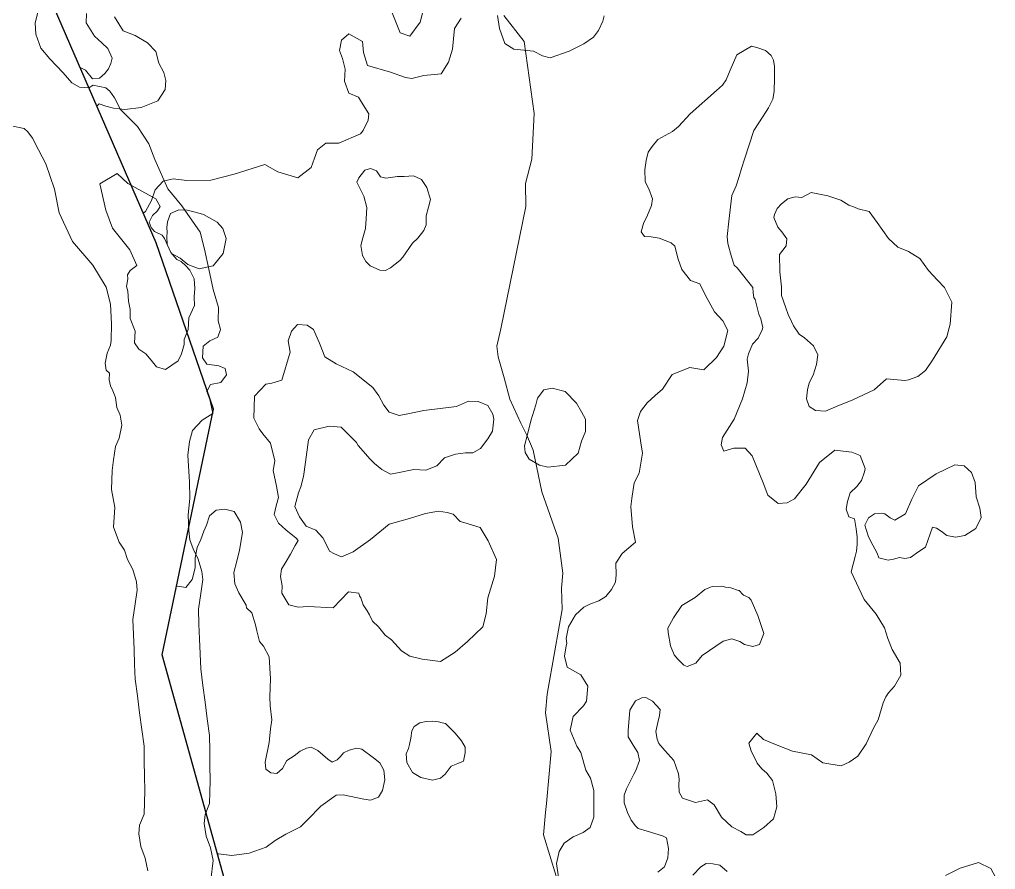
# Model space of a CAD drawing. Header units: metres. Extents: x 4652992 to 4879070, y 2074171 to 2309877.
# Drawn here: x 4653908 to 4654006.3, y 2309067.3 to 2309152.9 of the extents above; entities that cross this region are included whole.
import ezdxf

# ---------------------------------------------------------------- set-up
doc = ezdxf.new("R2010")
doc.units = ezdxf.units.M
doc.header["$MEASUREMENT"] = 0
doc.linetypes.add('DGN Style 3', pattern=[92.779933, 66.271381, -26.508552])
for name, color, linetype, lineweight in [('Level 2', 6, 'Continuous', 0), ('Level 20', 30, 'DGN Style 3', 0), ('Level 40', 1, 'Continuous', 0)]:
    doc.layers.add(name, color=color, linetype=linetype, lineweight=lineweight)
doc.layers.add('Limite', color=38, linetype='Continuous', lineweight=0, plot=False)

msp = doc.modelspace()

# ---------------------------------------------------------------- linework, layer by layer
at = {"layer": 'Level 2'}
for points in [[(4653909.882259, 2309153.733018, 1196.689), (4653909.577145, 2309152.568128, 1196.689), (4653909.634583, 2309151.428029, 1196.689), (4653910.148667, 2309149.99234, 1196.689), (4653911.056854, 2309148.928707, 1196.689), (4653912.407051, 2309147.514116, 1196.689), (4653913.274074, 2309146.520432, 1196.689), (4653914.049512, 2309146.083375, 1196.689), (4653914.982159, 2309146.020248, 1196.689), (4653915.402697, 2309146.266964, 1196.689), (4653916.69515, 2309145.992498, 1196.689), (4653917.08153, 2309145.655898, 1196.689), (4653917.561958, 2309144.998973, 1196.689), (4653918.148412, 2309143.841019, 1196.689), (4653919.865253, 2309142.104714, 1197.189), (4653921.011943, 2309140.38144, 1197.989), (4653921.632396, 2309138.79962, 1198.389), (4653922.930422, 2309135.820083, 1198.489), (4653924.334817, 2309134.128026, 1198.689), (4653926.181475, 2309131.466459, 1198.689), (4653926.621488, 2309129.758335, 1198.689), (4653927.044473, 2309127.75934, 1198.689), (4653927.508366, 2309125.690798, 1198.689), (4653928.044658, 2309123.898958, 1198.689), (4653927.988553, 2309122.555057, 1198.689), (4653928.228993, 2309121.666306, 1198.689), (4653927.970834, 2309120.905977, 1198.689), (4653927.161185, 2309120.523895, 1198.689), (4653926.488746, 2309119.988332, 1198.689), (4653926.420686, 2309118.824639, 1198.689), (4653926.844374, 2309118.18401, 1198.689), (4653928.055369, 2309118.022732, 1198.889), (4653928.691049, 2309117.740983, 1198.889), (4653928.823185, 2309117.116528, 1198.889), (4653928.259203, 2309116.317008, 1198.889), (4653927.220545, 2309116.144856, 1199.089), (4653926.851732, 2309115.413319, 1199.089), (4653927.176411, 2309114.621361, 1199.089), (4653927.46196, 2309113.206883, 1199.189), (4653926.399769, 2309112.535765, 1199.189), (4653925.416787, 2309111.490043, 1199.189), (4653925.127253, 2309110.383945, 1199.189), (4653924.945943, 2309109.01388, 1199.189), (4653925.104968, 2309106.304761, 1199.289), (4653925.157315, 2309104.67325, 1199.289), (4653924.995317, 2309102.9595, 1199.289), (4653925.029066, 2309101.413569, 1199.289), (4653925.144688, 2309100.485635, 1199.289), (4653925.473465, 2309099.562455, 1199.289), (4653925.993293, 2309098.542998, 1199.289), (4653926.356864, 2309097.293868, 1199.289), (4653926.443986, 2309096.478657, 1199.289), (4653926.247154, 2309095.091414, 1199.289), (4653926.006194, 2309093.502061, 1199.289), (4653926.064199, 2309092.001208, 1199.314), (4653926.122205, 2309090.500356, 1199.339), (4653926.180211, 2309088.999503, 1199.364), (4653926.238216, 2309087.49865, 1199.389), (4653926.461016, 2309085.814245, 1199.539), (4653926.683816, 2309084.129841, 1199.689), (4653926.906616, 2309082.445436, 1199.839), (4653927.129415, 2309080.761031, 1199.989), (4653927.151359, 2309079.25743, 1200.289), (4653927.173302, 2309077.75383, 1200.589), (4653927.195246, 2309076.250229, 1200.889), (4653927.167458, 2309075.086429, 1201.189), (4653927.13967, 2309073.922628, 1201.489), (4653926.685115, 2309072.808954, 1201.489), (4653926.598846, 2309071.929636, 1201.489), (4653926.804139, 2309070.646601, 1201.689), (4653927.24373, 2309069.470049, 1201.889), (4653927.494333, 2309068.198552, 1201.889), (4653927.250596, 2309066.248315, 1202.389)], [(4653920.90286, 2309067.14219, 1201.889), (4653920.652257, 2309068.413687, 1201.889), (4653920.212666, 2309069.590239, 1201.689), (4653920.007373, 2309070.873274, 1201.489), (4653920.093642, 2309071.752592, 1201.489), (4653920.548197, 2309072.866266, 1201.489), (4653920.575985, 2309074.030067, 1201.189), (4653920.603773, 2309075.193867, 1200.889), (4653920.581829, 2309076.697468, 1200.589), (4653920.559886, 2309078.201068, 1200.289), (4653920.537942, 2309079.704669, 1199.989), (4653920.315143, 2309081.389074, 1199.839), (4653920.092343, 2309083.073479, 1199.689), (4653919.869543, 2309084.757883, 1199.539), (4653919.646743, 2309086.442288, 1199.389), (4653919.588738, 2309087.943141, 1199.364), (4653919.530732, 2309089.443994, 1199.339), (4653919.472726, 2309090.944846, 1199.314), (4653919.414721, 2309092.445699, 1199.289), (4653919.655681, 2309094.035052, 1199.289), (4653919.852513, 2309095.422295, 1199.289), (4653919.765391, 2309096.237506, 1199.289), (4653919.40182, 2309097.486636, 1199.289), (4653918.881992, 2309098.506093, 1199.289), (4653918.553215, 2309099.429273, 1199.289), (4653918.022847, 2309100.255064, 1199.289), (4653917.470129, 2309101.761681, 1199.289), (4653917.605484, 2309103.747789, 1199.289), (4653917.2627, 2309105.5502, 1199.289), (4653917.3219, 2309107.4532, 1199.189), (4653917.4666, 2309108.5468, 1199.189), (4653917.6746, 2309109.8881, 1199.189), (4653918.0338, 2309110.7369, 1199.189), (4653918.2961, 2309112.0424, 1199.189), (4653918.1154, 2309113.0368, 1199.089), (4653917.7907, 2309113.8288, 1199.089), (4653917.6581, 2309114.8322, 1199.089), (4653917.3908, 2309115.4834, 1198.889), (4653917.1616, 2309115.9868, 1198.889), (4653917.0294, 2309116.6113, 1198.889), (4653917.0616, 2309117.2571, 1198.889), (4653916.7181, 2309117.5882, 1198.689), (4653916.6312, 2309118.2851, 1198.689), (4653916.8319, 2309119.2717, 1198.689), (4653917.1457, 2309120.0783, 1198.689), (4653917.2321, 2309120.5735, 1198.689), (4653917.2681, 2309122.2274, 1198.689), (4653917.1645, 2309124.2156, 1198.689), (4653916.7245, 2309125.9238, 1198.689), (4653915.3691, 2309128.1369, 1198.689), (4653913.3247, 2309130.5298, 1198.489), (4653912.0003, 2309133.408, 1198.389), (4653911.523, 2309135.8092, 1197.989), (4653910.6295, 2309138.3624, 1197.189), (4653909.9038, 2309139.7701, 1196.689), (4653909.3174, 2309140.928, 1196.689), (4653908.837, 2309141.5849, 1196.689), (4653908.4506, 2309141.9215, 1196.689), (4653907.1581, 2309142.196, 1196.689)], [(4653918.9025, 2309136.3654, 1197.4441), (4653917.824408, 2309137.393393, 1197.189001), (4653916.085663, 2309136.345021, 1197.189), (4653916.682005, 2309133.672245, 1197.989), (4653917.344382, 2309131.885128, 1198.389), (4653919.114265, 2309129.675735, 1198.489), (4653919.813943, 2309128.104173, 1198.689), (4653919.130013, 2309127.605603, 1198.689), (4653918.877623, 2309127.176843, 1198.689), (4653918.895713, 2309126.786427, 1198.689), (4653918.772246, 2309126.015131, 1198.689), (4653918.897486, 2309125.518992, 1198.689), (4653918.980027, 2309124.536031, 1198.689), (4653919.126329, 2309123.681942, 1198.689), (4653919.150709, 2309122.776541, 1198.689), (4653919.652067, 2309121.497982, 1198.689), (4653919.584006, 2309120.334289, 1198.689), (4653920.007695, 2309119.69366, 1198.689), (4653920.70019, 2309119.201467, 1198.889), (4653921.246397, 2309118.577895, 1198.889), (4653921.799389, 2309117.91143, 1198.889), (4653922.699891, 2309117.630534, 1198.889), (4653923.9624, 2309118.5196, 1198.889), (4653924.3143, 2309119.2184, 1198.889), (4653924.5824, 2309120.1628, 1198.889), (4653924.5921, 2309120.6732, 1198.689), (4653924.9911, 2309121.6657, 1198.689), (4653925.0592, 2309122.8294, 1198.689), (4653925.6105, 2309124.069, 1198.689), (4653925.5861, 2309124.9744, 1198.689), (4653925.6657, 2309125.8034, 1198.689), (4653925.5832, 2309126.7863, 1198.689), (4653925.1497, 2309127.6272, 1198.689), (4653924.7548, 2309128.0678, 1198.689), (4653924.2847, 2309128.5083, 1198.689), (4653923.8482, 2309128.7166, 1198.689), (4653923.2236, 2309129.4197, 1198.689), (4653922.5847, 2309130.8429, 1198.489), (4653922.3718, 2309131.1613, 1198.4724), (4653921.5833, 2309131.5289, 1198.3608), (4653921.2484, 2309131.9414, 1198.2927), (4653921.0676, 2309132.4908, 1198.2185), (4653921.3867, 2309133.1453, 1198.1251), (4653921.8907, 2309133.6038, 1198.0378), (4653922.1592, 2309134.065, 1197.9693), (4653921.7383, 2309134.8249, 1197.8579), (4653918.9025, 2309136.3654, 1197.4441)]]:
    msp.add_polyline3d(points, dxfattribs=at)
at = {"layer": 'Level 20', "linetype": 'Continuous'}
for points in [[(4653943.312684, 2309159.147201, 1208.1), (4653946.323647, 2309151.560674, 1210.3), (4653947.296154, 2309151.216253, 1210.8), (4653948.334972, 2309152.622939, 1212.4), (4653950.141663, 2309159.651012, 1214)], [(4653956.752364, 2309153.305672, 1220.6), (4653958.817892, 2309150.65946, 1222.7), (4653959.817546, 2309143.435611, 1222.2), (4653959.577415, 2309138.825986, 1219.8), (4653958.949689, 2309136.369178, 1219.8), (4653958.993095, 2309134.052076, 1219.8), (4653956.475673, 2309121.738536, 1220.1), (4653956.065824, 2309119.989145, 1220.1), (4653956.180448, 2309118.918438, 1220.1), (4653956.795808, 2309116.793696, 1220.1), (4653957.380845, 2309114.665658, 1219.7), (4653958.462183, 2309112.240009, 1219.5), (4653959.077232, 2309111.033553, 1219.5), (4653959.717899, 2309109.529393, 1219.5), (4653960.591879, 2309105.327412, 1219.4), (4653962.249316, 2309100.66214, 1219.1), (4653962.723454, 2309097.142267, 1219.1), (4653962.566143, 2309095.632314, 1219.1), (4653962.654629, 2309093.476764, 1219.1), (4653961.909892, 2309089.298738, 1218.7), (4653961.139903, 2309084.930673, 1218.5), (4653960.95902, 2309083.060725, 1218.5), (4653961.533771, 2309079.158238, 1217.8), (4653961.067295, 2309073.934443, 1217.5), (4653960.947158, 2309073.038518, 1217.5), (4653960.753026, 2309070.777069, 1217.5), (4653962.037379, 2309066.593869, 1217.5)]]:
    msp.add_polyline3d(points, dxfattribs=at)
at = {"layer": 'Level 40', "color": 3, "flags": 128}
for points, elevation in [([(4653927.90072, 2309132.480644), (4653928.483131, 2309131.8292), (4653928.806351, 2309130.826873), (4653928.49546, 2309129.319662), (4653927.499704, 2309128.072473), (4653926.081762, 2309127.769492), (4653924.947006, 2309128.229019), (4653924.187211, 2309128.842593), (4653923.308004, 2309129.319847), (4653922.865296, 2309130.185966), (4653922.835048, 2309131.029347), (4653922.859121, 2309131.440935), (4653922.825293, 2309131.951008), (4653922.890354, 2309132.519147), (4653923.194175, 2309133.359959), (4653924.043147, 2309133.72596), (4653924.868008, 2309133.680379), (4653925.4167, 2309133.538896), (4653926.200516, 2309133.336785), (4653926.514033, 2309133.255944), (4653927.90072, 2309132.480644)], 1204.7), ([(4653951.874145, 2309081.01268), (4653952.515813, 2309080.243747), (4653952.873707, 2309079.60137), (4653952.87556, 2309079.039442), (4653952.693835, 2309078.207032), (4653952.141226, 2309077.95746), (4653951.456904, 2309077.675204), (4653950.846729, 2309076.877023), (4653950.386749, 2309076.481664), (4653949.596548, 2309076.285573), (4653948.409211, 2309076.553445), (4653947.583502, 2309077.051763), (4653946.993332, 2309078.058666), (4653946.937589, 2309078.945013), (4653947.173228, 2309079.453527), (4653947.264127, 2309079.869892), (4653947.406967, 2309080.524179), (4653947.50341, 2309081.251361), (4653947.726058, 2309081.700372), (4653948.304975, 2309082.068862), (4653948.950659, 2309082.172585), (4653949.583307, 2309082.216826), (4653950.189936, 2309082.142122), (4653950.546099, 2309082.06162), (4653950.902245, 2309081.981123), (4653951.874145, 2309081.01268)], 1214.846457)]:
    msp.add_lwpolyline(points, dxfattribs=dict(at, elevation=elevation))
at = {"layer": 'Level 40', "color": 3}
for points in [[(4653914.741521, 2309153.50905, 1204.7), (4653914.707886, 2309152.547102, 1204.3), (4653915.552764, 2309151.222076, 1203.5), (4653916.293445, 2309150.528625, 1203.5), (4653916.897567, 2309149.954152, 1203.5), (4653917.320506, 2309149.008049, 1203.5), (4653917.176814, 2309148.459343, 1203.5), (4653916.954594, 2309147.93091, 1203.5), (4653916.575313, 2309147.443022, 1203.5), (4653916.038963, 2309146.995673, 1203.5), (4653915.349113, 2309146.9227, 1203.5), (4653914.649454, 2309147.772874, 1203.5), (4653914.106402, 2309148.055202, 1203.5), (4653911.533812, 2309154.000424, 1203.5)], [(4653966.857231, 2309153.2591, 1235.1), (4653966.718975, 2309152.730554, 1235.1), (4653966.311133, 2309151.788026, 1235.1), (4653965.811452, 2309151.111068, 1235.1), (4653964.811675, 2309150.422735, 1234.6), (4653963.340972, 2309149.693809, 1232.1), (4653961.424191, 2309149.035257, 1230.6), (4653960.664615, 2309149.231586, 1230.6), (4653959.736699, 2309149.71458, 1230.6), (4653958.785388, 2309149.798366, 1230.6), (4653957.758052, 2309149.901794, 1230.6), (4653956.849841, 2309150.460772, 1230.6), (4653956.333478, 2309151.98123, 1230), (4653956.135528, 2309153.298611, 1226.3)], [(4653920.453508, 2309133.387118, 1206.2), (4653918.34365, 2309138.262973, 1205.792712), (4653915.791276, 2309144.161478, 1205.3), (4653916.005084, 2309144.405544, 1205.3), (4653916.689946, 2309144.145267, 1205.3), (4653917.473635, 2309143.943004, 1205.3), (4653918.611709, 2309143.816308, 1205.3), (4653920.257838, 2309144.042478, 1206.4), (4653921.934122, 2309144.689619, 1207.6), (4653922.651692, 2309145.837033, 1207.6), (4653922.720111, 2309146.735562, 1207.6), (4653922.513246, 2309147.538593, 1207.6), (4653922.014225, 2309148.500374, 1207.6), (4653921.732771, 2309149.655869, 1207.6), (4653920.880267, 2309150.542414, 1207.6), (4653919.653804, 2309151.275695, 1207.6), (4653918.444119, 2309151.754768, 1207.6), (4653917.557718, 2309153.149986, 1207.6)], [(4653952.470242, 2309153.018168, 1224.2), (4653951.78721, 2309151.969718, 1224.2), (4653951.600523, 2309149.898073, 1222.9), (4653951.189624, 2309148.578427, 1221.3), (4653950.454405, 2309147.401793, 1218.9), (4653948.698805, 2309147.242895, 1217.3), (4653947.485591, 2309146.954977, 1215.8), (4653946.846853, 2309147.037535, 1215.8), (4653945.340876, 2309147.591555, 1215.8), (4653943.05039, 2309148.254176, 1214.4), (4653942.650366, 2309149.562601, 1212.8), (4653942.526108, 2309150.670565, 1212.8), (4653941.153103, 2309151.439212, 1212.8), (4653940.40696, 2309150.804423, 1212.8), (4653940.220802, 2309149.776608, 1212.8), (4653940.503847, 2309148.958606, 1212.8), (4653940.803626, 2309147.88801, 1212.8), (4653940.732107, 2309146.665062, 1212.8), (4653941.166803, 2309145.47689, 1212.8), (4653942.135062, 2309145.061291, 1212.8), (4653942.421623, 2309144.573493, 1212.8), (4653943.186946, 2309143.382774, 1212.8), (4653943.102249, 2309142.742603, 1212.8), (4653942.58544, 2309141.717463, 1212.8), (4653942.328806, 2309141.369937, 1212.8), (4653940.164183, 2309140.430282, 1210.9), (4653938.838395, 2309140.440745, 1210.9), (4653937.992445, 2309139.746716, 1210.9), (4653937.690966, 2309138.912132, 1210.9), (4653937.369147, 2309137.999837, 1210.9), (4653936.012143, 2309136.939877, 1210.9), (4653934.009735, 2309137.539461, 1210.9), (4653932.710941, 2309138.289341, 1210.9), (4653929.62732, 2309137.310332, 1209.5), (4653927.260897, 2309136.702631, 1206.2), (4653924.828015, 2309136.662881, 1206.2), (4653923.456714, 2309136.849749, 1206.2), (4653922.473064, 2309136.60294, 1206.2), (4653921.659212, 2309135.728358, 1206.2), (4653921.294492, 2309134.654497, 1206.2), (4653920.674486, 2309133.563008, 1206.2), (4653920.453508, 2309133.387118, 1206.2)], [(4653962.2581, 2309066.5036, 1232.1), (4653962.0576, 2309067.8996, 1232.1), (4653962.3211, 2309069.1067, 1232.1), (4653962.7336, 2309069.7586, 1232.1), (4653962.8354, 2309069.9195, 1232.1), (4653963.7333, 2309070.5613, 1232.1), (4653964.7564, 2309071.0059, 1232.1), (4653965.4585, 2309071.5229, 1232.1), (4653965.8288, 2309072.5547, 1230.2886), (4653965.837, 2309073.7213, 1229.7), (4653965.825, 2309075.244, 1229.7), (4653965.4785, 2309076.4969, 1229.7), (4653965.0313, 2309077.2889, 1229.7), (4653964.5227, 2309079.0623, 1229.7), (4653964.1124, 2309079.7079, 1229.7), (4653963.4292, 2309081.3138, 1229.7), (4653963.7311, 2309082.6968, 1229.7), (4653964.7924, 2309083.7696, 1229.7), (4653965.1044, 2309084.2519, 1229.7), (4653965.2237, 2309085.7453, 1229.7), (4653964.525, 2309086.9002, 1231), (4653963.132, 2309087.6716, 1232.7), (4653962.8888, 2309088.7601, 1232.7), (4653963.0526, 2309089.8252, 1232.7), (4653963.1016, 2309090.0495, 1232.85), (4653963.0519, 2309090.5573, 1233), (4653963.2905, 2309091.7152, 1233), (4653963.9972, 2309092.9453, 1233), (4653964.8344, 2309093.6928, 1233), (4653965.4255, 2309093.9901, 1233), (4653966.3486, 2309094.3304, 1233), (4653967.0469, 2309094.7926, 1233), (4653967.612, 2309095.4815, 1233), (4653967.9967, 2309096.2167, 1233), (4653968.0651, 2309096.969, 1233), (4653968.0475, 2309098.1284, 1233), (4653968.6911, 2309099.1178, 1233), (4653970.0145, 2309100.2531, 1233), (4653969.7197, 2309101.7928, 1234.4), (4653969.5666, 2309103.8251, 1237.4), (4653969.6503, 2309104.6334, 1237.4), (4653969.8775, 2309106.2345, 1237.4), (4653970.3825, 2309107.1896, 1237.4), (4653970.7192, 2309109.2093, 1237.4), (4653970.5666, 2309110.2684, 1239.7), (4653970.2137, 2309112.4878, 1242.2), (4653970.522, 2309113.4239, 1242.2), (4653971.187, 2309114.2682, 1242.2), (4653972.015, 2309115.0071, 1242.2), (4653972.7523, 2309115.6423, 1242.2), (4653973.7313, 2309117.1334, 1245.2), (4653975.5043, 2309117.8283, 1247.7), (4653976.8938, 2309117.5965, 1247.7), (4653978.1658, 2309118.845, 1247.7), (4653978.9036, 2309119.979, 1247.7), (4653979.3205, 2309121.5738, 1247.7), (4653978.8126, 2309122.5243, 1247.7), (4653977.9784, 2309123.4329, 1247.7), (4653977.0353, 2309125.1569, 1246.2), (4653976.4953, 2309126.2575, 1245), (4653975.551, 2309126.6093, 1241.4), (4653974.6977, 2309127.7187, 1241.4), (4653974.336, 2309128.7649, 1241.4), (4653973.977, 2309130.0645, 1241.4), (4653973.6226, 2309130.41, 1241.4), (4653972.4038, 2309130.8515, 1241.4), (4653971.6144, 2309130.9916, 1241.4), (4653970.9285, 2309131.0415, 1241.4), (4653970.6052, 2309131.5061, 1241.4), (4653970.8231, 2309132.3393, 1241.4), (4653971.2352, 2309133.186, 1241.4), (4653971.6188, 2309134.1671, 1241.4), (4653971.7305, 2309134.8371, 1241.4), (4653971.3531, 2309135.8239, 1241.4), (4653971.061, 2309136.4076, 1241.4), (4653970.9886, 2309136.6169, 1241.4), (4653970.9711, 2309137.765, 1241.4), (4653971.0856, 2309138.6885, 1241.4), (4653971.3035, 2309139.5217, 1241.4), (4653971.7128, 2309140.1149, 1241.4), (4653972.2722, 2309140.7963, 1241.4), (4653973.7625, 2309141.5944, 1242.2), (4653974.3596, 2309142.1145, 1243.5), (4653975.5362, 2309143.3945, 1245), (4653978.1844, 2309145.7291, 1246.4), (4653978.7686, 2309146.2728, 1246.4), (4653979.1599, 2309146.8031, 1246.4), (4653979.5411, 2309147.7781, 1246.4), (4653980.2218, 2309149.3392, 1248.8), (4653981.7162, 2309150.1993, 1250.3), (4653982.2461, 2309150.0623, 1250.3), (4653983.1137, 2309149.7751, 1250.3), (4653983.6689, 2309149.2544, 1250.3), (4653983.9297, 2309148.8099, 1250.3), (4653984.0112, 2309148.1603, 1250.3), (4653984.0285, 2309147.0245, 1250.3), (4653983.9842, 2309145.6533, 1250.3), (4653983.843, 2309144.8728, 1250.3), (4653983.4201, 2309143.9765, 1250.3), (4653982.8949, 2309143.1694, 1250.3), (4653981.938, 2309141.7043, 1248.2), (4653980.9915, 2309138.8198, 1247.4), (4653980.6853, 2309137.8898, 1247.4), (4653980.469, 2309137.0627, 1247.4), (4653980.1628, 2309136.1326, 1247.4), (4653979.7229, 2309135.1739, 1247.4), (4653979.4185, 2309132.5855, 1245.9), (4653979.2683, 2309131.0447, 1245.9), (4653979.3348, 2309130.3325, 1245.9), (4653979.6763, 2309128.9807, 1245.9), (4653979.9641, 2309128.1483, 1245.9), (4653980.2728, 2309127.8792, 1245.9), (4653981.8332, 2309125.8826, 1248.4), (4653981.8868, 2309125.3648, 1248.4), (4653981.9558, 2309124.9061, 1248.4), (4653982.0865, 2309124.6834, 1248.4), (4653982.4567, 2309123.2218, 1249.8), (4653982.6434, 2309122.7334, 1249.8), (4653982.8555, 2309121.8613, 1249.8), (4653982.7939, 2309121.6256, 1249.8), (4653982.3861, 2309120.7874, 1249.8), (4653981.789, 2309120.1867, 1249.8), (4653981.4093, 2309119.2154, 1249.8), (4653981.2707, 2309118.6851, 1249.8), (4653981.3904, 2309117.4594, 1249.8), (4653981.2745, 2309116.2945, 1249.8), (4653980.7953, 2309114.6856, 1248.4), (4653979.951, 2309112.6447, 1246.9), (4653978.7755, 2309110.7943, 1245.7), (4653978.6489, 2309110.0685, 1245.7), (4653978.924, 2309109.429, 1245.7), (4653979.9406, 2309109.7175, 1247.5), (4653981.0616, 2309109.7196, 1250.4), (4653981.7874, 2309108.94, 1252.5), (4653982.879, 2309106.2238, 1254.4), (4653983.3648, 2309104.9731, 1254.4), (4653984.3985, 2309104.1444, 1254.4), (4653985.2951, 2309104.2265, 1254.4), (4653986.0186, 2309104.6032, 1254.4), (4653987.2003, 2309106.0822, 1255.7), (4653988.5414, 2309108.2636, 1258.5), (4653990.103, 2309109.5161, 1259.1), (4653990.9486, 2309109.4228, 1259.1), (4653991.7942, 2309109.3295, 1259.1), (4653992.637, 2309108.9882, 1259.1), (4653993.1628, 2309107.6716, 1259.1), (4653993.0715, 2309107.3221, 1259.1), (4653992.7849, 2309106.4632, 1259.1), (4653992.3111, 2309105.839, 1259.1), (4653991.6475, 2309105.2015, 1259.1), (4653991.3609, 2309104.3426, 1259.1), (4653991.2212, 2309103.5703, 1259.1), (4653991.5195, 2309102.8096, 1259.1), (4653992.0864, 2309102.6016, 1259.1), (4653992.2527, 2309101.5815, 1259.2), (4653992.3458, 2309100.7493, 1259.2), (4653992.353, 2309100.0637, 1259.2), (4653992.2868, 2309099.3347, 1259.2), (4653992.1498, 2309098.8105, 1259.2), (4653991.7481, 2309097.2731, 1259.0985), (4653993.0403, 2309094.4842, 1260.5), (4653994.2676, 2309093.0043, 1262.2), (4653995.089, 2309091.6217, 1262.2), (4653995.4483, 2309090.5438, 1262.2), (4653995.8704, 2309089.4517, 1262.2), (4653996.6916, 2309088.0696, 1262.2), (4653996.7576, 2309086.8595, 1262.2), (4653996.1178, 2309085.7438, 1262.2), (4653995.5117, 2309085.085, 1262.2), (4653995.2263, 2309084.6851, 1262.2), (4653994.9623, 2309084.0812, 1262.2), (4653994.4499, 2309082.3388, 1262.2), (4653994.0048, 2309081.5104, 1262.2), (4653993.2682, 2309079.9516, 1262.2), (4653992.398, 2309078.6885, 1262.2), (4653991.5398, 2309078.0865, 1262.2), (4653990.7368, 2309077.7375, 1262.2), (4653988.8831, 2309078.0251, 1262.2), (4653987.7528, 2309078.8436, 1261.5), (4653985.8215, 2309079.2151, 1259.1), (4653984.1162, 2309079.8599, 1258.2), (4653982.914, 2309080.391, 1257.3), (4653982.2383, 2309081.0087, 1252.5), (4653981.4364, 2309080.0117, 1250.8), (4653981.6657, 2309079.2189, 1250.8), (4653982.2724, 2309078.0039, 1250.8), (4653982.7494, 2309077.4244, 1250.8), (4653983.2544, 2309076.9733, 1250.8), (4653983.8312, 2309076.2367, 1250.8), (4653984.14, 2309074.8875, 1250.8), (4653984.2572, 2309073.5817, 1250.8), (4653983.9272, 2309072.3772, 1250.8), (4653982.9365, 2309071.5241, 1250.8), (4653981.8319, 2309070.7639, 1250.8), (4653981.1649, 2309070.78, 1250.8), (4653980.6317, 2309071.1025, 1250.8), (4653979.729, 2309071.5759, 1250.8), (4653978.6759, 2309072.5472, 1249.8), (4653977.9466, 2309073.7844, 1248.8), (4653977.2659, 2309074.3045, 1247), (4653976.078, 2309074.016, 1243.4), (4653974.7513, 2309074.4519, 1243.4), (4653974.4127, 2309075.0722, 1243.4), (4653974.3746, 2309075.8284, 1243.4), (4653974.4232, 2309076.3611, 1243.4), (4653974.3427, 2309076.923, 1243.4), (4653973.8914, 2309078.2572, 1242.3), (4653972.9626, 2309079.2803, 1241.3), (4653972.3641, 2309079.961, 1241.3), (4653972.1903, 2309080.4092, 1241.3), (4653972.0874, 2309081.1822, 1241.3), (4653972.2859, 2309082.0913, 1241.3), (4653972.4418, 2309082.8056, 1241.3), (4653972.5047, 2309083.4048, 1241.3), (4653971.7346, 2309084.2494, 1239.4), (4653971.0647, 2309084.5935, 1237.9628), (4653970.6606, 2309084.5582, 1237.1887), (4653970.0396, 2309084.2526, 1235.8678), (4653969.4678, 2309083.3323, 1233.8), (4653969.2904, 2309081.2779, 1233), (4653969.2923, 2309080.6581, 1233), (4653969.7885, 2309079.7888, 1233), (4653970.2479, 2309079.0654, 1233), (4653970.4173, 2309078.2702, 1233), (4653970.0575, 2309077.2505, 1233), (4653969.8409, 2309076.8867, 1233), (4653969.1051, 2309075.4015, 1233), (4653968.8966, 2309074.7605, 1233), (4653968.8699, 2309074.0096, 1233), (4653969.2067, 2309073.039, 1233), (4653969.5865, 2309072.2652, 1233), (4653970.0092, 2309071.6881, 1233), (4653970.1766, 2309071.5127, 1233), (4653970.293, 2309071.4176, 1233), (4653971.1923, 2309071.1419, 1233.6), (4653972.7323, 2309070.6892, 1235.6), (4653973.1597, 2309070.4556, 1235.6), (4653973.3364, 2309069.387, 1235.6), (4653973.267, 2309068.4427, 1235.6), (4653972.937, 2309067.5571, 1235.6), (4653972.2732, 2309067.021, 1235.6)], [(4653947.559858, 2309130.355812, 1216.9), (4653946.611714, 2309128.959144, 1214.7), (4653946.278277, 2309128.63228, 1214.7), (4653945.338652, 2309127.883707, 1214.7), (4653944.850352, 2309127.596737, 1214.7), (4653944.288159, 2309127.65909, 1214.7), (4653943.322116, 2309128.073268, 1214.7), (4653942.861089, 2309128.522416, 1214.7), (4653942.517967, 2309129.106328, 1214.7), (4653942.373733, 2309130.134433, 1214.7), (4653942.576168, 2309130.907999, 1214.7), (4653942.819088, 2309131.83627, 1214.7), (4653942.907146, 2309132.80447, 1214.7), (4653942.958261, 2309133.94735, 1214.7), (4653942.679412, 2309135.092778, 1214.7), (4653942.299339, 2309135.851455, 1214.7), (4653941.976448, 2309136.512813, 1214.7), (4653942.175346, 2309136.956964, 1214.7), (4653942.785186, 2309137.707951, 1214.7), (4653943.330734, 2309137.89747, 1214.7), (4653943.929906, 2309137.660266, 1214.7), (4653944.350426, 2309137.056302, 1214.7), (4653944.892382, 2309136.916448, 1214.7), (4653946.070996, 2309137.067312, 1216.2), (4653946.72967, 2309137.062188, 1216.2), (4653947.660562, 2309137.151657, 1216.2), (4653948.470187, 2309136.777866, 1216.2), (4653949.004019, 2309135.980723, 1216.2), (4653949.368574, 2309134.748322, 1216.9), (4653949.166715, 2309133.976848, 1216.9), (4653948.944667, 2309133.128218, 1216.9), (4653948.954248, 2309132.219832, 1216.9), (4653948.715547, 2309131.622553, 1216.9), (4653948.107431, 2309130.873466, 1216.9), (4653947.559858, 2309130.355812, 1216.9)], [(4654000.419531, 2309126.634282, 1270.3), (4654001.14558, 2309125.895053, 1270.3), (4654001.863666, 2309124.421988, 1270.3), (4654001.710049, 2309122.192528, 1270.3), (4654001.619972, 2309121.847794, 1270.3), (4654001.379765, 2309120.928493, 1270.3), (4653999.941059, 2309118.571261, 1268.9), (4653999.237673, 2309117.523836, 1268.9), (4653998.466995, 2309116.923746, 1268.9), (4653997.526372, 2309116.613147, 1268.9), (4653997.136125, 2309116.529368, 1268.9), (4653995.301408, 2309116.707459, 1267.8), (4653994.040758, 2309115.588563, 1263.7), (4653991.922133, 2309114.591177, 1260.2), (4653990.326257, 2309113.946551, 1260.2), (4653989.139988, 2309113.444752, 1260.2), (4653988.163873, 2309113.509795, 1260.2), (4653987.526801, 2309113.922242, 1260.2), (4653987.228811, 2309114.682103, 1260.2), (4653987.340618, 2309115.584848, 1260.2), (4653987.52312, 2309116.283074, 1260.2), (4653987.910513, 2309117.052717, 1260.2), (4653988.257622, 2309118.143226, 1260.2), (4653988.384632, 2309119.104123, 1260.2), (4653987.942597, 2309120.025346, 1260.2), (4653987.032586, 2309120.818779, 1260.2), (4653986.511792, 2309121.201409, 1260.2), (4653985.922953, 2309122.036327, 1260.2), (4653985.723381, 2309122.460403, 1260.2), (4653985.410143, 2309123.162211, 1260.2), (4653985.155069, 2309123.849038, 1260.2), (4653984.730826, 2309125.076359, 1260.2), (4653984.711096, 2309125.950971, 1260.2), (4653984.59291, 2309127.161522, 1260.2), (4653984.552623, 2309127.482459, 1260.2), (4653984.511444, 2309129.213538, 1259.2), (4653985.182643, 2309130.091958, 1257.4), (4653985.251244, 2309130.81279, 1256), (4653984.745746, 2309131.505012, 1256), (4653984.369762, 2309131.976564, 1256), (4653983.940676, 2309132.961217, 1256), (4653984.017117, 2309133.253608, 1256), (4653984.302215, 2309133.866686, 1256), (4653984.732124, 2309134.31753, 1256), (4653985.367981, 2309134.840041, 1256), (4653986.102758, 2309135.02489, 1256), (4653986.776361, 2309134.975839, 1256), (4653987.702674, 2309135.455481, 1258.1), (4653989.400991, 2309135.117736, 1260.7), (4653990.709164, 2309134.707026, 1262), (4653991.503652, 2309134.192111, 1262), (4653992.06869, 2309133.98429, 1262), (4653992.459653, 2309133.821406, 1262), (4653993.539918, 2309133.538839, 1263.8), (4653994.351237, 2309132.456353, 1265.1), (4653995.514141, 2309130.841206, 1266.3), (4653996.42823, 2309129.965984, 1267.9), (4653997.523223, 2309129.529977, 1269), (4653998.666989, 2309128.808682, 1269.9), (4653999.518093, 2309127.607326, 1269.9), (4654000.419531, 2309126.634282, 1270.3)], [(4653954.396074, 2309101.721443, 1220), (4653955.191293, 2309100.368376, 1220), (4653956.01964, 2309098.514594, 1220), (4653955.828106, 2309096.840917, 1220), (4653955.168085, 2309094.631231, 1220), (4653954.996653, 2309093.034386, 1220), (4653954.654816, 2309091.727422, 1220), (4653953.11553, 2309090.235597, 1220), (4653951.850625, 2309089.165486, 1220), (4653950.374961, 2309088.231424, 1220), (4653948.545179, 2309088.454882, 1220), (4653947.314154, 2309088.770829, 1220), (4653946.471296, 2309089.315404, 1220), (4653945.441303, 2309090.400422, 1220), (4653944.829212, 2309090.885807, 1220), (4653944.143664, 2309091.718337, 1220), (4653943.551645, 2309092.28067, 1220), (4653943.230729, 2309092.937558, 1220), (4653943.003368, 2309093.324219, 1220), (4653942.585357, 2309093.923984, 1220), (4653942.361508, 2309094.63805, 1220), (4653942.247822, 2309094.831392, 1220), (4653942.154257, 2309095.101642, 1220), (4653941.130851, 2309095.235637, 1218), (4653939.568478, 2309093.626903, 1211.7), (4653937.058677, 2309093.758552, 1210.3), (4653936.043201, 2309093.687315, 1210.3), (4653935.109071, 2309093.927167, 1210.3), (4653934.419119, 2309095.100328, 1210.3), (4653934.446589, 2309095.840279, 1210.3), (4653934.281214, 2309096.795761, 1210.3), (4653934.386534, 2309097.515719, 1210.3), (4653934.843952, 2309098.311225, 1210.3), (4653935.281007, 2309099.028942, 1210.3), (4653935.758754, 2309099.902181, 1210.3), (4653936.056894, 2309100.406559, 1210.3), (4653935.864881, 2309100.657043, 1208.2), (4653934.805869, 2309101.486684, 1207.6), (4653934.069403, 2309102.175484, 1207.6), (4653933.628423, 2309103.038128, 1207.6), (4653933.852986, 2309103.896227, 1207.6), (4653934.077547, 2309104.754316, 1207.6), (4653933.874405, 2309105.888874, 1207.6), (4653933.539064, 2309107.47373, 1207.6), (4653933.705954, 2309108.429902, 1207.6), (4653933.255255, 2309110.210988, 1207.6), (4653932.50187, 2309111.15413, 1207.6), (4653932.135372, 2309111.664722, 1207.6), (4653931.578972, 2309112.723759, 1207.6), (4653931.661641, 2309114.950597, 1207.6), (4653932.810117, 2309116.153725, 1207.6), (4653933.418019, 2309116.24703, 1207.6), (4653934.419914, 2309116.571937, 1207.6), (4653935.239687, 2309119.380677, 1209.3), (4653935.036943, 2309120.51315, 1209.3), (4653935.379751, 2309121.505124, 1209.3), (4653935.973163, 2309122.183238, 1209.3), (4653936.949073, 2309122.098043, 1209.3), (4653937.589295, 2309121.683851, 1209.3), (4653938.218803, 2309120.275347, 1209.3), (4653938.750217, 2309118.917872, 1210.5), (4653939.884195, 2309118.219137, 1212.1), (4653941.592336, 2309117.405395, 1214.4), (4653943.571179, 2309115.817911, 1216.4), (4653944.182305, 2309115.001306, 1216.4), (4653944.675734, 2309114.050201, 1216.4), (4653945.229752, 2309113.330751, 1216.4), (4653946.214015, 2309112.995028, 1216.4), (4653947.087636, 2309113.182204, 1216.4), (4653948.70661, 2309113.506663, 1217.9), (4653950.628224, 2309113.751491, 1219.4), (4653951.994206, 2309113.92522, 1219.6), (4653953.19583, 2309114.436793, 1219.6), (4653954.179596, 2309114.42979, 1219.6), (4653955.139664, 2309114.018448, 1219.6), (4653955.651099, 2309113.148027, 1219.6), (4653955.761223, 2309112.627178, 1219.6), (4653955.613356, 2309111.433986, 1219.6), (4653955.161239, 2309110.64742, 1219.6), (4653954.417919, 2309109.689509, 1219.6), (4653953.641381, 2309109.232622, 1219.6), (4653952.908573, 2309109.256993, 1219.6), (4653951.884499, 2309109.11002, 1219.6), (4653950.8, 2309108.732286, 1219.6), (4653950.019779, 2309107.947855, 1219.6), (4653948.915042, 2309107.493143, 1219.6), (4653947.700057, 2309107.559347, 1219.6), (4653946.056295, 2309107.243184, 1219.6), (4653945.359901, 2309107.093858, 1219.6), (4653944.496416, 2309107.562249, 1219.6), (4653943.750141, 2309108.164728, 1219.6), (4653943.291692, 2309108.611085, 1219.6), (4653942.090404, 2309109.987549, 1219.6), (4653941.919791, 2309110.277781, 1219.6), (4653940.377556, 2309111.83407, 1218.2), (4653939.172282, 2309111.932234, 1214.5), (4653937.66974, 2309111.546595, 1210.9), (4653937.082106, 2309110.563177, 1209.1), (4653936.79323, 2309108.290275, 1208.5), (4653936.582185, 2309106.847561, 1208.5), (4653936.317096, 2309105.834563, 1208.5), (4653936.075963, 2309105.231228, 1208.5), (4653935.708907, 2309103.82858, 1208.5), (4653936.186605, 2309102.79095, 1208.5), (4653936.861066, 2309101.869107, 1208.5), (4653937.834215, 2309101.452668, 1208.5), (4653938.549388, 2309100.686737, 1208.5), (4653939.047392, 2309099.727161, 1208.5), (4653939.199798, 2309099.355363, 1208.5), (4653939.704917, 2309099.059252, 1208.5), (4653940.42137, 2309098.760933, 1209.7), (4653941.595616, 2309099.261643, 1213.2), (4653943.352638, 2309100.509609, 1216.2), (4653945.211561, 2309102.048461, 1217.8), (4653947.269903, 2309102.642098, 1218.1), (4653948.879562, 2309103.132927, 1218.1), (4653950.177159, 2309103.374971, 1218.1), (4653951.045359, 2309103.233982, 1218.1), (4653951.662091, 2309103.075413, 1218.1), (4653952.368982, 2309102.318055, 1218.1), (4653952.754412, 2309102.218963, 1218.1), (4653954.396074, 2309101.721443, 1220)], [(4653964.577917, 2309110.431456, 1227.5), (4653964.259095, 2309109.212338, 1227.5), (4653962.965908, 2309107.999925, 1227.5), (4653961.205839, 2309107.802135, 1227.5), (4653960.367346, 2309108.017857, 1227.5), (4653959.303607, 2309108.616867, 1227.5), (4653958.909492, 2309109.287616, 1227.5), (4653958.840244, 2309109.956122, 1227.5), (4653959.139227, 2309111.099221, 1227.5), (4653959.498001, 2309112.470917, 1227.5), (4653959.979397, 2309114.071747, 1226.6), (4653960.158963, 2309114.75828, 1226.6), (4653960.779916, 2309115.575403, 1226.6), (4653961.642712, 2309115.760306, 1226.6), (4653962.939804, 2309115.426287, 1226.6), (4653964.093666, 2309114.233652, 1226.6), (4653964.600753, 2309113.370415, 1226.6), (4653964.975197, 2309112.622756, 1226.6), (4653965.004594, 2309111.801123, 1226.6), (4653964.981149, 2309111.400127, 1226.6), (4653964.577917, 2309110.431456, 1227.5)], [(4653999.217406, 2309099.746272, 1265.7), (4653998.546796, 2309099.301999, 1265.7), (4653997.715381, 2309098.714026, 1265.7), (4653997.135311, 2309098.616461, 1265.7), (4653996.600521, 2309098.692269, 1265.7), (4653995.991588, 2309098.547959, 1264), (4653995.468136, 2309098.435315, 1264), (4653994.542247, 2309098.673331, 1264), (4653994.358829, 2309099.153114, 1264), (4653993.690152, 2309100.375719, 1264), (4653993.448849, 2309100.870407, 1264), (4653993.112252, 2309101.945872, 1264), (4653993.497752, 2309102.712032, 1264), (4653994.096937, 2309103.114183, 1264), (4653994.794044, 2309103.182106, 1264), (4653995.141255, 2309103.0928, 1264), (4653995.659395, 2309102.71232, 1264), (4653996.149918, 2309102.462554, 1264), (4653997.208216, 2309103.11012, 1265.4), (4653997.84694, 2309104.581094, 1267.4), (4653998.530884, 2309105.918849, 1270.9), (4654000.293702, 2309107.13084, 1271.7), (4654001.203635, 2309107.570113, 1271.7), (4654002.185814, 2309108.051975, 1271.7), (4654003.132685, 2309107.930708, 1271.7), (4654003.872348, 2309107.250607, 1271.7), (4654004.220585, 2309106.242757, 1271.7), (4654004.334336, 2309104.805546, 1271.7), (4654004.70989, 2309103.668284, 1271.7), (4654004.828915, 2309102.719462, 1271.7), (4654004.300029, 2309101.631222, 1271.7), (4654003.200738, 2309100.934494, 1271.7), (4654002.236253, 2309100.753999, 1271.7), (4654001.361636, 2309100.917688, 1271.7), (4654000.80615, 2309101.366633, 1271.7), (4654000.335296, 2309101.671382, 1271.7), (4653999.934093, 2309101.774556, 1271.7), (4653999.217406, 2309099.746272, 1265.7)], [(4653929.694171, 2309096.060279, 1205.4), (4653930.071964, 2309095.158056, 1206), (4653930.819738, 2309093.916108, 1207.5), (4653930.84161, 2309093.642546, 1208.1668), (4653931.391734, 2309093.135149, 1208.7465), (4653931.755399, 2309091.920119, 1208.7465), (4653931.877293, 2309091.326203, 1208.7465), (4653932.14725, 2309090.258349, 1208.7465), (4653932.548091, 2309089.790143, 1208.7465), (4653933.130682, 2309088.714611, 1208.7465), (4653933.271701, 2309086.480785, 1208.7465), (4653933.191687, 2309084.674502, 1208.7465), (4653933.248091, 2309083.781069, 1208.7465), (4653933.395924, 2309082.3586, 1207.7465), (4653933.259359, 2309081.444828, 1207.7465), (4653933.151027, 2309080.083898, 1207.7465), (4653932.718641, 2309078.1034, 1207.7465), (4653932.81442, 2309077.389166, 1207.7465), (4653933.301776, 2309077.027474, 1207.7465), (4653933.91457, 2309076.952345, 1207.7465), (4653934.465335, 2309077.45783, 1207.7465), (4653934.924538, 2309078.254201, 1207.0465), (4653935.655685, 2309078.719434, 1207.0465), (4653936.266778, 2309079.21169, 1207.0465), (4653936.898495, 2309079.510239, 1207.0465), (4653937.357753, 2309079.595652, 1207.0465), (4653938.038251, 2309079.253147, 1207.0465), (4653939.046755, 2309078.395718, 1207.0465), (4653939.487207, 2309078.107411, 1207.0465), (4653939.972516, 2309078.312915, 1207.0465), (4653940.30412, 2309078.679049, 1207.0465), (4653940.635713, 2309079.04517, 1207.0465), (4653941.194021, 2309079.297138, 1207.0465), (4653941.932148, 2309079.508504, 1207.0465), (4653942.471689, 2309079.386759, 1207.0465), (4653943.629697, 2309078.538411, 1207.7465), (4653944.269784, 2309078.016461, 1207.7465), (4653944.677802, 2309077.295211, 1207.7465), (4653944.780824, 2309076.328193, 1207.7465), (4653944.545177, 2309075.248802, 1207.7465), (4653944.148553, 2309074.583184, 1207.7465), (4653943.325192, 2309074.265361, 1207.7465), (4653942.653295, 2309074.353825, 1207.7465), (4653940.583043, 2309074.785454, 1206.9465), (4653939.884077, 2309074.753957, 1206.9465), (4653938.323089, 2309073.656706, 1206.9465), (4653937.022463, 2309072.311603, 1206.9465), (4653936.298978, 2309071.592434, 1206.9465), (4653934.816045, 2309070.855026, 1206.9465), (4653933.732297, 2309070.21669, 1206.9465), (4653932.828486, 2309069.53779, 1206.9465), (4653931.117925, 2309068.914094, 1206.9465), (4653929.365603, 2309068.677701, 1206.9465), (4653928.01814, 2309068.854428, 1206.9465), (4653927.927722, 2309068.874745, 1206.9465), (4653927.554985, 2309070.213294, 1207.0364), (4653924.951899, 2309079.561327, 1207.6645), (4653922.348812, 2309088.90936, 1208.2927), (4653923.444973, 2309094.140761, 1207.7997), (4653923.584739, 2309094.807794, 1207.3408), (4653923.786443, 2309095.770419, 1208.7465), (4653923.925801, 2309095.833108, 1208.7465), (4653924.755053, 2309095.678471, 1207.0732), (4653925.380004, 2309096.500369, 1205.4), (4653925.687112, 2309097.673705, 1205.4), (4653925.697844, 2309098.672711, 1205.4), (4653925.885684, 2309099.709701, 1205.4), (4653926.267523, 2309100.529882, 1205.4), (4653926.571041, 2309101.370168, 1205.4), (4653926.813136, 2309101.975789, 1205.4), (4653927.137118, 2309102.89427, 1205.4), (4653927.791227, 2309103.477457, 1205.4), (4653928.656181, 2309103.589051, 1205.4), (4653929.595815, 2309103.347546, 1205.4), (4653930.231945, 2309102.265872, 1205.4), (4653930.456103, 2309101.206629, 1205.4), (4653930.162383, 2309099.445761, 1205.4), (4653929.875815, 2309098.350797, 1205.4), (4653929.568774, 2309097.177604, 1205.4), (4653929.694171, 2309096.060279, 1205.4)], [(4653976.7371, 2309088.8441, 1245.1), (4653978.8667, 2309090.2886, 1247.2), (4653979.7217, 2309090.5001, 1247.2), (4653980.5423, 2309090.2459, 1247.2), (4653981.0137, 2309089.9357, 1247.2), (4653981.8482, 2309089.7459, 1247.2), (4653982.4962, 2309089.9368, 1247.2), (4653982.9319, 2309091.0635, 1248.5), (4653982.355, 2309092.8747, 1252.1), (4653981.6735, 2309094.4206, 1250.0152), (4653981.4289, 2309094.6641, 1249.5893), (4653980.9032, 2309094.9114, 1248.8724), (4653980.8341, 2309094.9825, 1248.7502), (4653980.4543, 2309095.3731, 1248.0779), (4653980.3802, 2309095.3967, 1247.9819), (4653979.6274, 2309095.637, 1247.0068), (4653979.0977, 2309095.7329, 1246.3425), (4653978.7068, 2309095.8037, 1245.8522), (4653977.7528, 2309095.7864, 1244.6749), (4653977.5707, 2309095.7144, 1244.4333), (4653976.9943, 2309095.4866, 1243.6684), (4653976.025, 2309094.6644, 1242.1), (4653974.678, 2309093.8627, 1240), (4653973.8461, 2309092.6163, 1238.3), (4653973.2961, 2309091.5797, 1238.7112), (4653973.3111, 2309091.1571, 1239.7), (4653973.56, 2309089.8031, 1239.7), (4653973.9082, 2309088.9045, 1239.7), (4653974.291, 2309088.4762, 1239.7), (4653974.9046, 2309087.8589, 1239.7), (4653975.2145, 2309087.7202, 1239.7), (4653976.0983, 2309088.0591, 1242.6), (4653976.7371, 2309088.8441, 1245.1)], [(4653975.8105, 2309066.6975, 1246.6), (4653976.6001, 2309067.5345, 1246.6), (4653977.1485, 2309067.8845, 1246.6), (4653977.8192, 2309067.8685, 1246.6), (4653978.5259, 2309067.7089, 1246.6), (4653979.2625, 2309067.069, 1246.6)], [(4654001.2421, 2309066.6801, 1271.3), (4654002.7216, 2309067.4214, 1272.6), (4654004.5614, 2309067.9832, 1275.1), (4654005.8186, 2309067.3836, 1276), (4654006.2734, 2309066.4981, 1276)]]:
    msp.add_polyline3d(points, dxfattribs=at)
at = {"layer": 'Limite', "color": 5, "linetype": 'Continuous', "lineweight": 30}
msp.add_polyline3d([(4653955.312695, 2309005.883194, 1206.354279), (4653950.529707, 2309016.337788, 1205.750311), (4653950.06284, 2309017.358285, 1205.658297), (4653930.158071, 2309060.865261, 1203.063251), (4653922.348812, 2309088.90936, 1200.606398), (4653927.529388, 2309113.633545, 1199.235113), (4653921.748569, 2309130.394248, 1198.661607), (4653911.533812, 2309154.000424, 1198.3065), (4653907.175538, 2309197.878906, 1194.477983), (4653912.020248, 2309221.793293, 1192.773219), (4653909.145574, 2309253.684952, 1192.712931), (4653850.456799, 2309331.198435, 1190.119761)], dxfattribs=at)

doc.saveas('drawing.dxf')
